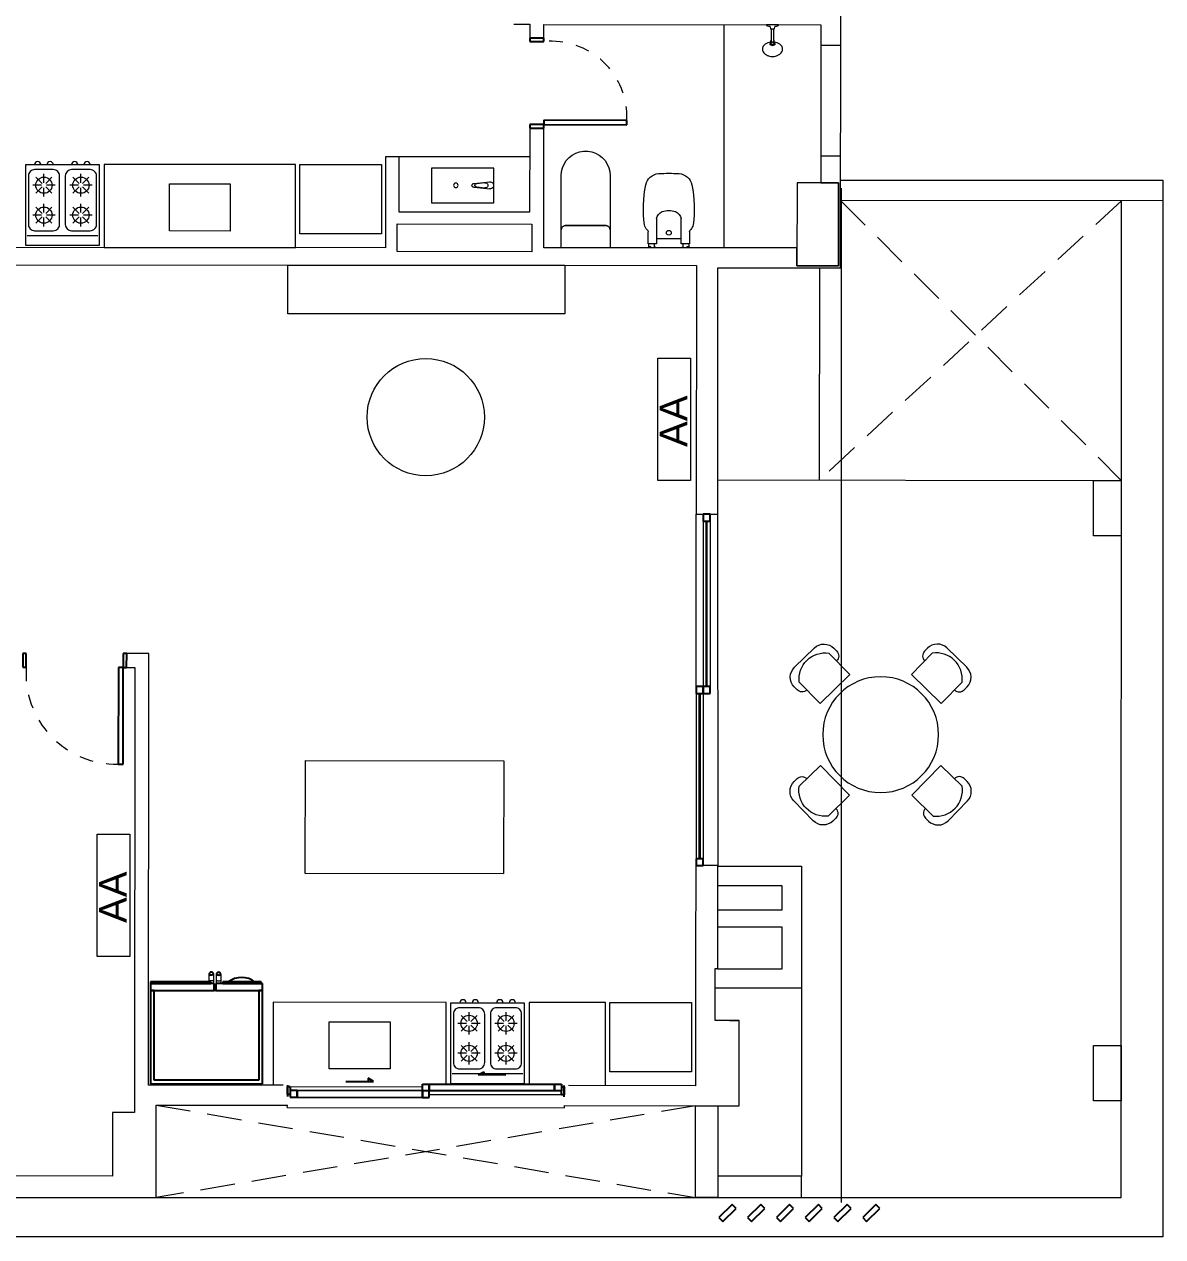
# Model space of a CAD drawing. Header units: millimetres. Extents: x 917 to 1168, y -421 to -23.
# Drawn here: x 1085.79 to 1094.01, y -266.08 to -257.32 of the extents above; entities that cross this region are included whole.
import ezdxf

# ---------------------------------------------------------------- set-up
doc = ezdxf.new("R2010")
doc.units = ezdxf.units.MM
doc.header["$LTSCALE"] = 0.1
for name, pattern in [('CONTINUA', [0]), ('HIDDEN', [0.375, 0.25, -0.125]), ('Trazo', [0.00635, 0.003175, -0.003175])]:
    doc.linetypes.add(name, pattern=pattern)
doc.layers.get('0').update_dxf_attribs({"lineweight": 5})
for name, color, linetype, lineweight in [('A-DETL-GENF', 7, 'Continuous', 5), ('A-DOOR', 7, 'Continuous', 5), ('A-GENM', 7, 'Continuous', 5), ('A-GLAZ', 7, 'Continuous', 5), ('A-GLAZ-CURT', 7, 'Continuous', 5), ('A-GLAZ-CWMG', 7, 'Continuous', 5), ('A-GLAZ-SILL', 7, 'Continuous', 5), ('A-WALL', 7, 'Continuous', 5), ('Arq-Equipamiento', 250, 'Continuous', 5), ('Lavarropa', 7, 'HIDDEN', 5), ('MUEBLES', 250, 'Continuous', 5), ('P-SANR-FIXT', 7, 'Continuous', 5)]:
    doc.layers.add(name, color=color, linetype=linetype, lineweight=lineweight)
doc.layers.add('A-DOOR-HDLN', color=5, linetype='Trazo', lineweight=5, true_color=0x0000ff)
doc.styles.get("Standard").update_dxf_attribs({"font": 'arial.ttf'})

# ---------------------------------------------------------------- blocks, each defined once
blk = doc.blocks.new('Family6 - Puerta OBLAK - Baño-2882893-1-TORRE-ARQ-PB')
at = {"layer": 'A-DOOR', "color": 8, "lineweight": 25}
for p, q in [((-0.3, 0.05), (-0.325, 0.05)), ((-0.325, 0.05), (-0.325, -0.05)), ((-0.3, -0.05), (-0.3, 0.05)), ((0.325, 0.05), (0.3, 0.05)), ((0.3, 0.05), (0.3, -0.05)), ((0.325, -0.05), (0.325, 0.05)), ((-0.325, -0.05), (-0.3, -0.05)), ((-0.2685, -0.0508), (-0.3, -0.0508)), ((-0.3, -0.0508), (-0.3, -0.6507)), ((-0.2685, -0.6507), (-0.2685, -0.0508)), ((0.3, -0.05), (0.325, -0.05)), ((-0.3, -0.6507), (-0.2685, -0.6507))]:
    blk.add_line(p, q, dxfattribs=at)
at = {"layer": 'A-DOOR-HDLN', "color": 8}
blk.add_arc((-0.2437, -0.1049), 0.5464, 267.40168, 5.68796, dxfattribs=at)
blk = doc.blocks.new('Windows_Opening-Slide_UFME_Fenetre_Coulissante_2V - 1_20 x 2_00-2724253-1-TORRE-ARQ-PB')
at = {"layer": 'A-GLAZ', "color": 8, "lineweight": 25}
for p, q in [((-0.5775, 0.1), (-0.3775, 0.1)), ((-0.4175, 0.1231), (-0.4175, 0.1)), ((-0.3775, 0.1), (-0.4175, 0.1231)), ((0.5775, 0.148), (0.3775, 0.148)), ((-1, 0.072), (-1, -0.008)), ((-1, 0.063), (-0.98, 0.063)), ((-1, 0.005), (-1, 0.063)), ((-0.98, 0.005), (-1, 0.005)), ((-0.98, 0.063), (-0.98, 0.034)), ((-0.98, 0.034), (-0.98, -0.014)), ((-0.93, 0.034), (-0.98, 0.034)), ((-0.025, 0.034), (-0.93, 0.034)), ((-0.93, 0.034), (-0.93, -0.014)), ((-0.93, -0.014), (-0.93, 0.034)), ((-0.025, 0.082), (0.025, 0.082)), ((-0.025, 0.034), (-0.025, 0.082)), ((-0.025, -0.014), (-0.025, 0.034)), ((0.025, 0.034), (-0.025, 0.034)), ((-0.025, 0.034), (-0.025, -0.014)), ((0.025, 0.034), (-0.025, 0.034)), ((0.025, 0.034), (0.025, 0.082)), ((0.025, 0.082), (0.93, 0.082)), ((0.025, 0.082), (0.025, 0.034)), ((0.025, -0.014), (0.025, 0.034)), ((0.93, 0.034), (0.025, 0.034)), ((0.93, 0.082), (0.93, 0.034)), ((0.93, 0.082), (0.98, 0.082)), ((0.93, 0.034), (0.93, 0.082)), ((0.98, 0.034), (0.93, 0.034)), ((0.98, 0.082), (0.98, 0.034)), ((0.98, 0.063), (1, 0.063)), ((0.98, 0.005), (0.98, 0.034)), ((1, 0.005), (0.98, 0.005)), ((1, -0.008), (1, 0.072)), ((1, 0.063), (1, 0.005)), ((-0.98, -0.014), (-0.93, -0.014)), ((-0.93, -0.014), (-0.025, -0.014)), ((-0.025, -0.014), (0.025, -0.014))]:
    blk.add_line(p, q, dxfattribs=at)
at = {"layer": 'A-GLAZ', "lineweight": 25}
for p, q in [((0.3775, 0.148), (0.4175, 0.1711)), ((0.4175, 0.1711), (0.4175, 0.148))]:
    blk.add_line(p, q, dxfattribs=at)
at = {"layer": 'A-GLAZ', "color": 8}
for p, q in [((-0.98, 0.063), (-0.025, 0.063)), ((0.98, 0.005), (0.025, 0.005))]:
    blk.add_line(p, q, dxfattribs=at)
at = {"layer": 'A-GLAZ-SILL', "color": 8}
for p, q in [((-1, -0.088), (-1, -0.072)), ((1, -0.072), (1, -0.088)), ((-1, -0.088), (1, -0.088))]:
    blk.add_line(p, q, dxfattribs=at)
blk = doc.blocks.new('Family5 - Puerta OPBLAK - Dormitorio-2880729-1-TORRE-ARQ-PB')
at = {"layer": 'A-DOOR', "color": 8, "lineweight": 25}
for p, q in [((-0.35, 0.05), (-0.375, 0.05)), ((-0.375, 0.05), (-0.375, -0.05)), ((-0.35, -0.05), (-0.35, 0.05)), ((0.375, 0.05), (0.35, 0.05)), ((0.35, 0.05), (0.35, -0.05)), ((0.375, -0.05), (0.375, 0.05)), ((-0.375, -0.05), (-0.35, -0.05)), ((0.35, -0.05), (0.315, -0.05)), ((0.315, -0.05), (0.315, -0.75)), ((0.35, -0.75), (0.35, -0.05)), ((0.35, -0.05), (0.375, -0.05)), ((0.315, -0.75), (0.35, -0.75))]:
    blk.add_line(p, q, dxfattribs=at)
at = {"layer": 'A-DOOR-HDLN', "color": 8}
blk.add_arc((0.3017, -0.0967), 0.6534, 175.89838, 271.16402, dxfattribs=at)
blk = doc.blocks.new('Cocina 51cm')
at = {"layer": 'MUEBLES', "color": 8}
for p, q in [((-0.255, -0.036), (0, -0.036)), ((0, -0.036), (0.255, -0.036)), ((-0.1908, -0.1273), (-0.1462, -0.1718)), ((-0.1335, -0.1035), (-0.1335, -0.1666)), ((-0.0762, -0.1273), (-0.1207, -0.1718)), ((0.0762, -0.1273), (0.1207, -0.1718)), ((0.1335, -0.1035), (0.1335, -0.1666)), ((0.1908, -0.1273), (0.1462, -0.1718)), ((-0.2145, -0.1846), (-0.1515, -0.1846)), ((-0.1462, -0.1973), (-0.1908, -0.2419)), ((-0.1335, -0.2026), (-0.1335, -0.2656)), ((-0.1207, -0.1973), (-0.0762, -0.2419)), ((-0.1154, -0.1846), (-0.0524, -0.1846)), ((0.0524, -0.1846), (0.1154, -0.1846)), ((0.1207, -0.1973), (0.0762, -0.2419)), ((0.1335, -0.2026), (0.1335, -0.2656)), ((0.1462, -0.1973), (0.1908, -0.2419)), ((0.1515, -0.1846), (0.2145, -0.1846)), ((-0.1908, -0.3433), (-0.1462, -0.3879)), ((-0.1335, -0.3196), (-0.1335, -0.3826)), ((-0.0762, -0.3433), (-0.1207, -0.3879)), ((0.0762, -0.3433), (0.1207, -0.3879)), ((0.1335, -0.3196), (0.1335, -0.3826)), ((0.1908, -0.3433), (0.1462, -0.3879)), ((-0.2145, -0.4006), (-0.1515, -0.4006)), ((-0.1462, -0.4134), (-0.1908, -0.4579)), ((-0.1335, -0.4187), (-0.1335, -0.4817)), ((-0.1207, -0.4134), (-0.0762, -0.4579)), ((-0.1154, -0.4006), (-0.0524, -0.4006)), ((0.0524, -0.4006), (0.1154, -0.4006)), ((0.1207, -0.4134), (0.0762, -0.4579)), ((0.1335, -0.4187), (0.1335, -0.4817)), ((0.1462, -0.4134), (0.1908, -0.4579)), ((0.1515, -0.4006), (0.2145, -0.4006))]:
    blk.add_line(p, q, dxfattribs=at)
blk.add_lwpolyline([(-0.265, 0.036), (0.265, 0.036), (0.265, -0.5492), (-0.265, -0.5492)], close=True, dxfattribs=at)
for points in [[(-0.201, -0.5132), (-0.0659, -0.5132, 0.414214), (-0.0209, -0.4682), (-0.0209, -0.117, 0.414214), (-0.0659, -0.072), (-0.201, -0.072, 0.414214), (-0.246, -0.117), (-0.246, -0.4682, 0.414214)], [(0.0659, -0.5132), (0.201, -0.5132, 0.414214), (0.246, -0.4682), (0.246, -0.117, 0.414214), (0.201, -0.072), (0.0659, -0.072, 0.414214), (0.0209, -0.117), (0.0209, -0.4682, 0.414214)]]:
    blk.add_lwpolyline(points, format="xyb", close=True, dxfattribs=at)
for centre in [(-0.1335, -0.1846), (0.1335, -0.1846), (-0.1335, -0.4006), (0.1335, -0.4006)]:
    blk.add_circle(centre, 0.0585, dxfattribs=at)
for centre in [(-0.1782, -0.5492), (-0.0887, -0.5492), (0.0887, -0.5492), (0.1782, -0.5492)]:
    blk.add_arc(centre, 0.0225, 180, 0, dxfattribs=at)
blk = doc.blocks.new('GE_Profile_Stainless_Steel_256_cu_ft_Side-by-Side_Refrigerator_ENERGY_STAR_7908 - GE_Profile_Stainless_Steel_256_cu_ft_Side-by-Side_Refrigerator_ENERGY_STAR_7908-2745218-2-TORRE-ARQ- PB _-2_14_')
at = {"layer": 'A-GENM', "color": 8, "lineweight": 25}
for p, q in [((-0.404, 0.4445), (-0.404, -0.2302)), ((0.404, 0.4445), (-0.404, 0.4445)), ((0.404, -0.2302), (0.404, 0.4445)), ((-0.3786, -0.2302), (-0.3786, 0.4191)), ((-0.3786, 0.4191), (0.3786, 0.4191)), ((0.3786, 0.4191), (0.3786, -0.2302)), ((-0.067, -0.2302), (-0.404, -0.2302)), ((-0.404, -0.2302), (-0.404, -0.2805)), ((-0.404, -0.2302), (-0.3786, -0.2302)), ((-0.067, -0.2805), (-0.067, -0.2302)), ((0.404, -0.2302), (-0.0543, -0.2302)), ((-0.0543, -0.2302), (-0.0543, -0.2805)), ((0.3786, -0.2302), (0.404, -0.2302)), ((0.404, -0.2805), (0.404, -0.2302)), ((-0.404, -0.2805), (-0.067, -0.2805)), ((-0.1175, -0.2805), (-0.3937, -0.2805)), ((-0.3937, -0.2805), (-0.3937, -0.2912)), ((-0.3937, -0.2912), (-0.1175, -0.2912)), ((-0.1552, -0.29), (-0.3526, -0.29)), ((-0.1175, -0.2912), (-0.1175, -0.2805)), ((-0.0543, -0.2805), (0.404, -0.2805)), ((0.404, -0.2805), (-0.0316, -0.2805)), ((-0.0316, -0.2805), (-0.0316, -0.2912)), ((-0.0316, -0.2912), (0.404, -0.2912)), ((0.404, -0.2912), (0.404, -0.2805))]:
    blk.add_line(p, q, dxfattribs=at)
at = {"layer": 'A-GENM', "color": 8}
for p, q in [((-0.0543, -0.2302), (-0.067, -0.2302)), ((-0.103, -0.3007), (-0.103, -0.2833)), ((-0.103, -0.3381), (-0.103, -0.3007)), ((-0.103, -0.3451), (-0.103, -0.3381)), ((-0.0712, -0.284), (-0.0712, -0.3014)), ((-0.0712, -0.3014), (-0.0712, -0.3391)), ((-0.0712, -0.3391), (-0.0712, -0.3462)), ((-0.0508, -0.3023), (-0.0508, -0.2849)), ((-0.0508, -0.3399), (-0.0508, -0.3023)), ((-0.0508, -0.347), (-0.0508, -0.3399)), ((-0.0191, -0.2912), (-0.0191, -0.3015)), ((-0.0191, -0.3015), (-0.0191, -0.3389)), ((-0.0191, -0.3389), (-0.0191, -0.346))]:
    blk.add_line(p, q, dxfattribs=at)
at = {"layer": 'A-GENM', "color": 8, "flags": 128}
for points in [[(-0.103, -0.3381), (-0.103, -0.3378), (-0.103, -0.3373), (-0.103, -0.3365), (-0.103, -0.3354), (-0.103, -0.3341), (-0.103, -0.3325), (-0.103, -0.3307), (-0.103, -0.3286), (-0.103, -0.3262), (-0.103, -0.3236), (-0.103, -0.3208), (-0.103, -0.3177), (-0.103, -0.3143), (-0.103, -0.3108), (-0.103, -0.307), (-0.103, -0.303), (-0.103, -0.3007)], [(-0.0191, -0.3015), (-0.0191, -0.3056), (-0.0191, -0.3096), (-0.0191, -0.3132), (-0.0191, -0.3167), (-0.0191, -0.3199), (-0.0191, -0.3229), (-0.0191, -0.3257), (-0.0191, -0.3281), (-0.0191, -0.3304), (-0.0191, -0.3324), (-0.0191, -0.3341), (-0.0191, -0.3356), (-0.0191, -0.3368), (-0.0191, -0.3377), (-0.0191, -0.3384), (-0.0191, -0.3388), (-0.0191, -0.3389)]]:
    blk.add_lwpolyline(points, dxfattribs=at)
at = {"layer": 'A-GENM', "color": 8, "lineweight": 25, "flags": 128}
for points in [[(-0.0712, -0.3462), (-0.0772, -0.3431), (-0.0836, -0.3415), (-0.0903, -0.3413), (-0.0968, -0.3425), (-0.103, -0.3451)], [(-0.103, -0.3451), (-0.1024, -0.3492), (-0.1009, -0.3529), (-0.0985, -0.3562), (-0.0953, -0.3587), (-0.0916, -0.3604), (-0.0876, -0.361), (-0.0836, -0.3606), (-0.0797, -0.3592), (-0.0764, -0.3569), (-0.0738, -0.3538), (-0.072, -0.3501), (-0.0712, -0.3462)], [(-0.0191, -0.346), (-0.0252, -0.3433), (-0.0317, -0.3421), (-0.0384, -0.3423), (-0.0449, -0.344), (-0.0508, -0.347)], [(-0.0508, -0.347), (-0.05, -0.351), (-0.0483, -0.3546), (-0.0456, -0.3577), (-0.0423, -0.36), (-0.0385, -0.3614), (-0.0344, -0.3618), (-0.0304, -0.3612), (-0.0267, -0.3595), (-0.0235, -0.357), (-0.0211, -0.3538), (-0.0196, -0.35), (-0.0191, -0.346)]]:
    blk.add_lwpolyline(points, dxfattribs=at)
at = {"layer": 'A-GENM', "color": 8, "lineweight": 25}
blk.add_arc((-0.2539, -0.1634), 0.1605, 232.06769, 307.93231, dxfattribs=at)
at = {"layer": 'A-GENM', "color": 8}
for centre, start_param, end_param in [((-0.0879, -0.302), 0.990204, 2.086934), ((-0.0341, -0.3028), 1.493351, 2.151389)]:
    blk.add_ellipse(centre, major_axis=(0.0304, 0), ratio=0.707107, start_param=start_param, end_param=end_param, dxfattribs=at)
for points in [[(-0.103, -0.3007), (-0.0991, -0.299), (-0.0915, -0.2973), (-0.0802, -0.298), (-0.074, -0.3001), (-0.0712, -0.3014)], [(-0.0508, -0.3023), (-0.0471, -0.3005), (-0.0396, -0.2984), (-0.0283, -0.2986), (-0.022, -0.3003), (-0.0191, -0.3015)]]:
    blk.add_open_spline(points, degree=3, knots=[0, 0, 0, 0, 0.4, 0.7, 1, 1, 1, 1], dxfattribs=at)
blk = doc.blocks.new('Shower-Valve_Trim-KOHLER-Alteo-K-TS45106 - 2_5 GPM_ 2BZ-Oil-Rubed Nickel-V7-2-TORRE-ARQ- PB _-2_14_')
at = {"layer": 'P-SANR-FIXT', "color": 8}
for p, q in [((2.5169, -14.2613), (2.5063, -14.3045)), ((2.5274, -14.2181), (2.5169, -14.2613)), ((2.5304, -14.2201), (2.5274, -14.2181)), ((2.5491, -14.2543), (2.5352, -14.2486)), ((2.544, -14.2785), (2.5489, -14.2585)), ((2.5489, -14.2585), (2.5496, -14.2555)), ((2.6277, -14.2778), (2.5489, -14.2585)), ((2.5063, -14.3045), (2.5099, -14.304)), ((2.5273, -14.281), (2.5422, -14.2823)), ((2.5433, -14.2816), (2.544, -14.2785)), ((2.544, -14.2785), (2.6228, -14.2978)), ((2.6228, -14.2978), (2.6275, -14.299)), ((2.6273, -14.3012), (2.6353, -14.3032)), ((2.6277, -14.2778), (2.6324, -14.2789)), ((2.6412, -14.2788), (2.6333, -14.2768)), ((2.6353, -14.3032), (2.6403, -14.3044)), ((2.6412, -14.2788), (2.6463, -14.28))]:
    blk.add_line(p, q, dxfattribs=at)
for centre, radius, start, end in [((2.5286, -14.2227), 0.00317, 6.88973, 54.99277), ((2.3096, -14.2492), 0.2237, 0.86448, 6.88973), ((2.5364, -14.2458), 0.00308, 180.86448, 247.69643), ((2.5487, -14.2552), 0.000995, 346.24425, 67.69643), ((2.7256, -14.3114), 0.0905, 131.08312, 158.8669), ((2.6544, -14.2561), 0.0206, 267.76407, 286.1675), ((2.697, -14.2785), 0.0469, 98.13329, 131.08312), ((2.696, -14.2716), 0.0399, 63.16756, 98.13329), ((2.6956, -14.2724), 0.0408, 36.25317, 63.16756), ((2.6759, -14.2869), 0.0652, 13.90573, 36.25317), ((2.6548, -14.2921), 0.0869, 359.21375, 13.90573), ((2.5094, -14.3008), 0.00318, 277.49573, 325.59877), ((2.3275, -14.1762), 0.2237, 325.59877, 331.62402), ((2.527, -14.284), 0.00308, 84.79207, 151.62402), ((2.5423, -14.2813), 0.000995, 264.79207, 346.24425), ((2.629, -14.2944), 0.00706, 209.18005, 256.24425), ((2.6316, -14.2837), 0.00706, 76.24425, 123.30845), ((2.7252, -14.3132), 0.0905, 173.6216, 201.40538), ((2.6532, -14.2979), 0.0156, 203.24425, 228.68804), ((2.6423, -14.2962), 0.00848, 256.24425, 285.40268), ((2.6846, -14.3292), 0.0469, 201.40538, 234.35521), ((2.6414, -14.2929), 0.0119, 285.40268, 336.41209), ((2.6547, -14.2917), 0.0156, 103.80047, 129.24425), ((2.6364, -14.3294), 0.0206, 46.321, 64.72443), ((2.6442, -14.2882), 0.00848, 47.08582, 76.24425), ((2.6419, -14.2907), 0.0119, 356.07641, 47.08582), ((2.639, -14.2912), 0.0148, 333.96033, 346.24425), ((2.639, -14.2912), 0.0148, 346.24425, 358.52817), ((2.6697, -14.312), 0.0652, 296.23533, 318.58277), ((2.6535, -14.2977), 0.0869, 318.58277, 333.27475), ((2.642, -14.2919), 0.0998, 333.27475, 346.24425), ((2.642, -14.2919), 0.0998, 346.24425, 359.21375), ((2.6805, -14.3348), 0.0399, 234.35521, 269.32094), ((2.6805, -14.334), 0.0408, 269.32094, 296.23533)]:
    blk.add_arc(centre, radius, start, end, dxfattribs=at)
for centre, major_axis, start_param, end_param in [((2.6499, -14.2938), (0.0042, 0.0171), 4.712389, 6.53655), ((2.63, -14.289), (0.0025, 0.01), 3.141593, 4.712389), ((2.63, -14.289), (0.0025, 0.01), 4.712389, 6.283185), ((2.6499, -14.2938), (0.0042, 0.0171), 2.888228, 4.712389), ((2.6499, -14.2938), (0.00241, 0.00985), 3.041039, 4.712389), ((2.6499, -14.2938), (0.00241, 0.00985), 4.712389, 6.383739)]:
    blk.add_ellipse(centre, major_axis=major_axis, ratio=0.707107, start_param=start_param, end_param=end_param, dxfattribs=at)
for points in [[(2.6393, -14.2912), (2.6389, -14.2927), (2.6378, -14.2956), (2.6351, -14.2992), (2.632, -14.301), (2.6293, -14.3015), (2.628, -14.3014), (2.6273, -14.3012)], [(2.6393, -14.2912), (2.6397, -14.2897), (2.64, -14.2867), (2.6392, -14.2823), (2.6374, -14.2792), (2.6352, -14.2775), (2.634, -14.277), (2.6333, -14.2768)]]:
    blk.add_open_spline(points, degree=3, knots=[1.570796, 1.570796, 1.570796, 1.570796, 1.963495, 2.356194, 2.748894, 2.945243, 3.141593, 3.141593, 3.141593, 3.141593], dxfattribs=at)
blk = doc.blocks.new('Sanitary_Toilets_Ceramica-Catalano_Zero-70-One-Piece-Close-Coupled-Syphonic - Default-V1-2-TORRE-ARQ- PB _-2_14_')
at = {"layer": 'A-DETL-GENF', "color": 8}
for p, q in [((0.0444, 0.177), (0.0015, 0.177)), ((0.0887, 0.177), (0.0444, 0.177)), ((0.1331, 0.177), (0.0887, 0.177)), ((0.1331, 0.177), (0.1423, 0.1755)), ((0.524, 0.177), (0.1331, 0.177)), ((0.1423, 0.1755), (0.1331, 0.177)), ((0.1423, 0.1755), (0.1507, 0.1713)), ((0.1507, 0.1713), (0.1423, 0.1755)), ((0.5531, 0.1746), (0.524, 0.177)), ((0.1507, 0.1713), (0.1573, 0.1646)), ((0.1573, 0.1646), (0.1507, 0.1713)), ((0.1573, 0.1646), (0.1616, 0.1563)), ((0.1616, 0.1563), (0.1573, 0.1646)), ((0.1616, 0.1563), (0.1631, 0.147)), ((0.1631, 0.147), (0.1616, 0.1563)), ((0.1631, 0.147), (0.1631, -0.147)), ((0.1631, 0.098), (0.1631, 0.147)), ((0.1631, 0.049), (0.1631, 0.098)), ((0.5815, 0.1674), (0.5531, 0.1746)), ((0.6082, 0.1557), (0.5815, 0.1674)), ((0.6327, 0.1397), (0.6082, 0.1557)), ((0.6542, 0.1199), (0.6327, 0.1397)), ((0.6722, 0.0968), (0.6542, 0.1199)), ((0.6861, 0.0711), (0.6722, 0.0968)), ((0.1631, 0), (0.1631, 0.049)), ((0.6956, 0.0435), (0.6861, 0.0711)), ((0.7004, 0.0146), (0.6956, 0.0435)), ((0.7004, -0.0146), (0.7004, 0.0146)), ((0.1631, -0.049), (0.1631, 0)), ((0.1631, -0.098), (0.1631, -0.049)), ((0.6722, -0.0968), (0.6861, -0.0711)), ((0.6861, -0.0711), (0.6956, -0.0435)), ((0.6956, -0.0435), (0.7004, -0.0146)), ((0.1507, -0.1713), (0.1423, -0.1755)), ((0.1423, -0.1755), (0.1507, -0.1713)), ((0.1573, -0.1646), (0.1507, -0.1713)), ((0.1507, -0.1713), (0.1573, -0.1646)), ((0.1616, -0.1563), (0.1573, -0.1646)), ((0.1573, -0.1646), (0.1616, -0.1563)), ((0.1631, -0.147), (0.1616, -0.1563)), ((0.1616, -0.1563), (0.1631, -0.147)), ((0.1631, -0.147), (0.1631, -0.098)), ((0.524, -0.177), (0.5531, -0.1746)), ((0.5531, -0.1746), (0.5815, -0.1674)), ((0.5815, -0.1674), (0.6082, -0.1557)), ((0.6082, -0.1557), (0.6327, -0.1397)), ((0.6327, -0.1397), (0.6542, -0.1199)), ((0.6542, -0.1199), (0.6722, -0.0968)), ((0.0015, -0.177), (0.0444, -0.177)), ((0.0444, -0.177), (0.0887, -0.177)), ((0.0887, -0.177), (0.1331, -0.177)), ((0.1423, -0.1755), (0.1331, -0.177)), ((0.1331, -0.177), (0.1423, -0.1755)), ((0.1331, -0.177), (0.524, -0.177))]:
    blk.add_line(p, q, dxfattribs=at)
blk = doc.blocks.new('Vitreous china bidet _ Debba _ Roca _ 355994xx0 - White - Debba- Roca-2705266-2-TORRE-ARQ- PB _-2_14_')
at = {"layer": 'P-SANR-FIXT', "color": 8}
for p, q in [((0.0357, 0.0802), (0.0357, 0.2622)), ((0.2143, 0.2622), (0.2143, 0.0802)), ((-0.0236, 0.1689), (-0.0236, 0.0802)), ((0.0357, 0.1159), (0.2143, 0.1159)), ((0.2736, 0.0802), (0.2738, 0.1687)), ((-0.0236, 0.0802), (-0.0194, 0.0802)), ((-0.0194, 0.0802), (-0.0194, 0.0596)), ((-0.0194, 0.0802), (0.0221, 0.0802)), ((-0.0194, 0.0596), (-0.006, 0.0596)), ((-0.006, 0.0596), (-0.006, 0.0508)), ((0.0221, 0.0802), (0.0357, 0.0802)), ((0.0221, 0.0596), (0.0221, 0.0802)), ((0.026, 0.0596), (0.0221, 0.0596)), ((0.026, 0.0508), (0.026, 0.0596)), ((0.2143, 0.0802), (0.2279, 0.0802)), ((0.224, 0.0596), (0.2279, 0.0596)), ((0.224, 0.0508), (0.224, 0.0596)), ((0.2279, 0.0802), (0.2694, 0.0802)), ((0.2279, 0.0596), (0.2279, 0.0802)), ((0.256, 0.0508), (0.256, 0.0596)), ((0.256, 0.0596), (0.2694, 0.0596)), ((0.2694, 0.0596), (0.2694, 0.0802)), ((0.2694, 0.0802), (0.2736, 0.0802))]:
    blk.add_line(p, q, dxfattribs=at)
for centre, radius, start, end in [((0.0575, 0.4868), 0.1013, 93.86915, 168.75559), ((0.125, -0.5106), 1.1009, 86.13085, 93.86915), ((0.1925, 0.4868), 0.1013, 11.24441, 86.13085), ((0.8089, 0.3374), 0.8673, 168.75559, 187.87391), ((-0.5589, 0.3374), 0.8673, 352.12609, 11.24441), ((0.1, 0.2529), 0.0649, 110.16908, 171.83092), ((0.1293, 0.1353), 0.1859, 91.32885, 106.15101), ((0.1207, 0.1353), 0.1859, 73.84899, 88.67115), ((0.15, 0.2529), 0.0649, 8.16908, 69.83092), ((0.0086, 0.2267), 0.0594, 187.87391, 225.1331), ((-0.0411, 0.1689), 0.0175, 0, 63.70008), ((0.125, 0.1608), 0.0175, 0, 180), ((0.2904, 0.1686), 0.0167, 126.27151, 179.72849), ((0.2414, 0.2267), 0.0594, 311.25476, 352.12609), ((0.125, 0.1608), 0.0175, 180, 0)]:
    blk.add_arc(centre, radius, start, end, dxfattribs=at)
blk = doc.blocks.new('mesad')
at = {"layer": 'MUEBLES'}
for points in [[(-0.3235, 0.533), (-0.3235, 0.533, 0.414214), (-0.3245, 0.6037), (-0.3454, 0.6241, 0.414214), (-0.4868, 0.6222), (-0.6263, 0.4788, 0.414214), (-0.6244, 0.3374), (-0.6035, 0.3171, 0.414214), (-0.5328, 0.318), (-0.5328, 0.318)], [(0.3235, 0.533), (0.3235, 0.533, -0.414214), (0.3245, 0.6037), (0.3454, 0.6241, -0.414214), (0.4868, 0.6222), (0.6263, 0.4788, -0.414214), (0.6244, 0.3374), (0.6035, 0.3171, -0.414214), (0.5328, 0.318), (0.5328, 0.318)], [(-0.533, -0.3235), (-0.533, -0.3235, 0.414214), (-0.6037, -0.3245), (-0.6241, -0.3454, 0.414214), (-0.6222, -0.4868), (-0.4788, -0.6263, 0.414214), (-0.3374, -0.6244), (-0.3171, -0.6035, 0.414214), (-0.318, -0.5328), (-0.318, -0.5328)], [(0.533, -0.3235), (0.533, -0.3235, -0.414214), (0.6037, -0.3245), (0.6241, -0.3454, -0.414214), (0.6222, -0.4868), (0.4788, -0.6263, -0.414214), (0.3374, -0.6244), (0.3171, -0.6035, -0.414214), (0.318, -0.5328), (0.318, -0.5328)]]:
    blk.add_lwpolyline(points, format="xyb", dxfattribs=at)
for points in [[(-0.5893, 0.3731), (-0.4344, 0.2223), (-0.2251, 0.4372), (-0.3801, 0.5881, 0.490132)], [(0.5893, 0.3731), (0.4344, 0.2223), (0.2251, 0.4372), (0.3801, 0.5881, -0.490132)], [(-0.3731, -0.5893), (-0.2223, -0.4344), (-0.4372, -0.2251), (-0.5881, -0.3801, 0.490132)], [(0.3731, -0.5893), (0.2223, -0.4344), (0.4372, -0.2251), (0.5881, -0.3801, -0.490132)]]:
    blk.add_lwpolyline(points, format="xyb", close=True, dxfattribs=at)
at = {"layer": 'MUEBLES', "ltscale": 1e-05}
blk.add_circle((0, 0), 0.4185, dxfattribs=at)
blk = doc.blocks.new('Bacha 45x25cm')
at = {"layer": 'MUEBLES', "color": 8}
for p, q in [((0.1116, 0.1456), (0.0994, 0.0278)), ((0.1062, 0.0625), (0.1134, 0.1271)), ((0.1367, 0.1258), (0.1438, 0.0625)), ((0.1384, 0.1456), (0.1506, 0.0278))]:
    blk.add_line(p, q, dxfattribs=at)
blk.add_lwpolyline([(0, 0.45), (0.25, 0.45), (0.25, 0), (0, 0)], close=True, dxfattribs=at)
blk.add_circle((0.125, 0.275), 0.0166, dxfattribs=at)
for centre, radius, start, end in [((0.125, 0.1456), 0.0134, 0, 180), ((0.125, 0.1258), 0.0117, 360, 173.64144), ((0.125, 0.0278), 0.0256, 168.17214, 11.82786), ((0.125, 0.0625), 0.0188, 167.28289, 12.84679)]:
    blk.add_arc(centre, radius, start, end, dxfattribs=at)
blk = doc.blocks.new('Panel de sistema - Acristalado-1102633-TORRE1-1 PISO')
at = {"layer": 'A-GLAZ-CURT', "lineweight": 18}
for p, q in [((0.5973, 0.005), (-0.5973, 0.005)), ((-0.5973, 0.005), (-0.5973, -0.005)), ((0.5973, -0.005), (0.5973, 0.005)), ((-0.5973, -0.005), (0.5973, -0.005))]:
    blk.add_line(p, q, dxfattribs=at)
blk = doc.blocks.new('Montante rectangular - 50x50-1102634-TORRE1-1 PISO')
at = {"layer": 'A-GLAZ-CWMG', "lineweight": 25}
for p, q in [((0, 0.025), (-0.05, 0.025)), ((-0.05, 0.025), (-0.05, -0.025)), ((0, -0.025), (0, 0.025)), ((-0.05, -0.025), (0, -0.025))]:
    blk.add_line(p, q, dxfattribs=at)
blk = doc.blocks.new('Montante rectangular - 50x50-1102635-TORRE1-1 PISO')
at = {"layer": 'A-GLAZ-CWMG', "lineweight": 25}
for p, q in [((-0.05, 0.025), (0, 0.025)), ((-0.05, -0.025), (-0.05, 0.025)), ((0, 0.025), (0, -0.025)), ((0, -0.025), (-0.05, -0.025))]:
    blk.add_line(p, q, dxfattribs=at)
blk = doc.blocks.new('Montante rectangular - 50x50-1088808-TORRE1-1 PISO')
at = {"layer": 'A-GLAZ-CWMG'}
for p, q in [((17.9027, 2.1642), (17.9027, 0.9696)), ((17.9527, 2.1642), (17.9527, 0.9696))]:
    blk.add_line(p, q, dxfattribs=at)
blk = doc.blocks.new('Montante rectangular - 4x15 a 45_-1095820-TORRE1-1 PISO')
at = {"layer": 'A-GLAZ-CWMG', "lineweight": 25}
for p, q in [((-0.0619, 0.0336), (-0.0336, 0.0619)), ((0.0336, -0.0619), (-0.0619, 0.0336)), ((-0.0336, 0.0619), (0.0619, -0.0336)), ((0.0619, -0.0336), (0.0336, -0.0619))]:
    blk.add_line(p, q, dxfattribs=at)
blk = doc.blocks.new('T1-2 A 4P-2020')
at = {"color": 8, "lineweight": 5}
for p, q in [((4124.4978, 1308.9634), (4124.5037, 1314.8483)), ((4122.1374, 1310.7238), (4122.2541, 1310.7236)), ((4122.2541, 1310.7236), (4122.254, 1310.6236)), ((4122.3555, 1310.6235), (4122.3556, 1310.722)), ((4122.3556, 1310.722), (4124.3556, 1310.72)), ((4123.656, 1310.72), (4123.656, 1309.1075)), ((4124.3556, 1310.72), (4124.3545, 1309.5785)), ((4122.254, 1310.6236), (4122.2548, 1310.6236)), ((4122.3548, 1310.6235), (4122.3555, 1310.6235)), ((4124.3555, 1310.573), (4124.4995, 1310.5728)), ((4122.2534, 1309.9736), (4122.2527, 1309.3656)), ((4122.2541, 1309.9736), (4122.2534, 1309.9736)), ((4122.354, 1309.1095), (4122.3549, 1309.9735)), ((4122.3549, 1309.9735), (4122.3541, 1309.9735)), ((4122.3549, 1309.9985), (4122.3549, 1309.9735)), ((4121.2114, 1309.7667), (4121.211, 1309.3667)), ((4121.3114, 1309.7666), (4121.2114, 1309.7667)), ((4121.311, 1309.3666), (4121.3114, 1309.7666)), ((4122.2531, 1309.7656), (4121.3114, 1309.7666)), ((4124.3555, 1309.773), (4124.4995, 1309.7728)), ((4119.1815, 1309.7112), (4119.1809, 1309.1112)), ((4120.5614, 1309.7098), (4119.1815, 1309.7112)), ((4120.5608, 1309.1098), (4120.5614, 1309.7098)), ((4119.651, 1309.2307), (4119.6513, 1309.5707)), ((4119.6513, 1309.5707), (4120.0913, 1309.5703)), ((4120.0913, 1309.5703), (4120.091, 1309.2303)), ((4124.1835, 1309.5787), (4124.1829, 1308.9787)), ((4124.4835, 1309.5784), (4124.1835, 1309.5787)), ((4124.3545, 1309.5785), (4124.4835, 1309.5784)), ((4124.4835, 1309.5784), (4124.4829, 1308.9784)), ((4124.4829, 1308.9784), (4124.4835, 1309.5784)), ((4121.211, 1309.3667), (4121.2108, 1309.1092)), ((4122.2527, 1309.3656), (4121.311, 1309.3666)), ((4120.091, 1309.2303), (4119.651, 1309.2307)), ((4121.2957, 1309.0816), (4121.2959, 1309.2816)), ((4121.2959, 1309.2816), (4122.2677, 1309.2806)), ((4122.2677, 1309.2806), (4122.2675, 1309.0806)), ((4121.2108, 1309.1092), (4117.6552, 1309.1127)), ((4119.1809, 1309.1112), (4120.5608, 1309.1098)), ((4122.2675, 1309.0806), (4121.2957, 1309.0816)), ((4123.4566, 1309.1084), (4122.354, 1309.1095)), ((4124.183, 1309.1077), (4123.4566, 1309.1084)), ((4124.1829, 1308.9787), (4124.183, 1309.1077)), ((4117.6551, 1308.9877), (4121.2106, 1308.9842)), ((4121.2106, 1308.9842), (4122.2674, 1308.9831)), ((4122.2674, 1308.9831), (4123.4565, 1308.9819)), ((4123.4565, 1308.9819), (4123.4554, 1307.1853)), ((4123.6108, 1307.1853), (4123.6125, 1308.9643)), ((4123.6125, 1308.9643), (4124.4978, 1308.9634)), ((4124.1829, 1308.9787), (4124.4829, 1308.9784)), ((4124.4829, 1308.9784), (4124.1829, 1308.9787)), ((4119.503, 1306.1782), (4119.343, 1306.1784)), ((4119.4998, 1303.0602), (4119.503, 1306.1782)), ((4119.3429, 1306.0784), (4119.4029, 1306.0783)), ((4119.4029, 1306.0783), (4119.3996, 1302.8628)), ((4120.6321, 1305.4065), (4120.6305, 1304.5926)), ((4120.6321, 1305.4065), (4122.0663, 1305.4036)), ((4122.0663, 1305.4036), (4122.0646, 1304.5897)), ((4120.6304, 1304.5926), (4122.0646, 1304.5897)), ((4123.4522, 1304.646), (4123.4515, 1303.9873)), ((4123.6125, 1303.9021), (4123.6125, 1304.646)), ((4123.4515, 1303.9873), (4123.4506, 1303.0563)), ((4123.5921, 1303.5271), (4123.5924, 1303.9021)), ((4123.5924, 1303.9021), (4123.6125, 1303.9021)), ((4120.4004, 1303.6593), (4120.3998, 1303.0593)), ((4121.6504, 1303.6581), (4120.4004, 1303.6593)), ((4121.6498, 1303.0681), (4121.6504, 1303.6581)), ((4122.2504, 1303.6575), (4122.2498, 1303.0675)), ((4122.8004, 1303.6569), (4122.2504, 1303.6575)), ((4122.7998, 1303.0569), (4122.8004, 1303.6569)), ((4120.805, 1303.1789), (4120.8053, 1303.5189)), ((4120.8053, 1303.5189), (4121.2453, 1303.5185)), ((4121.2453, 1303.5185), (4121.245, 1303.1785)), ((4123.7666, 1303.527), (4123.5921, 1303.5271)), ((4123.6966, 1303.5271), (4123.7666, 1303.5269)), ((4123.766, 1302.912), (4123.7666, 1303.527)), ((4121.245, 1303.1785), (4120.805, 1303.1789)), ((4120.4732, 1303.0593), (4119.4998, 1303.0602)), ((4123.4506, 1303.0563), (4122.5332, 1303.0572)), ((4119.555, 1302.2477), (4119.5557, 1302.9162)), ((4119.5557, 1302.9162), (4120.5031, 1302.9152)), ((4122.5031, 1302.9132), (4123.5915, 1302.9121)), ((4123.5915, 1302.9121), (4123.766, 1302.912)), ((4119.2406, 1302.863), (4119.2402, 1302.404)), ((4119.3996, 1302.8628), (4119.2406, 1302.863)), ((4119.2402, 1302.404), (4118.4326, 1302.4048)), ((4118.4024, 1302.2488), (4119.555, 1302.2477))]:
    blk.add_line(p, q, dxfattribs=at)
at = {"color": 8, "linetype": 'HIDDEN', "lineweight": 5, "ltscale": 10}
for p, q in [((4126.5253, 1309.4481), (4124.3441, 1307.4311)), ((4124.4983, 1309.4501), (4126.5243, 1307.4292)), ((4123.4505, 1302.9119), (4119.555, 1302.2477)), ((4119.5557, 1302.9162), (4123.4505, 1302.2477))]:
    blk.add_line(p, q, dxfattribs=at)
at = {"color": 8}
for p, q in [((4126.5243, 1302.2477), (4126.5253, 1309.4481)), ((4124.3455, 1308.9641), (4124.3441, 1307.4311)), ((4123.6109, 1307.4318), (4126.3243, 1307.4292)), ((4123.4554, 1307.1853), (4123.6108, 1307.1853)), ((4123.4554, 1305.9407), (4123.4554, 1307.1853)), ((4123.6082, 1307.1853), (4123.6125, 1304.646)), ((4123.6125, 1304.646), (4123.4554, 1304.646)), ((4124.2158, 1303.7613), (4124.2158, 1302.4027)), ((4119.555, 1302.2477), (4126.5243, 1302.2477))]:
    blk.add_line(p, q, dxfattribs=at)
for points in [[(4124.4985, 1309.5978), (4126.8243, 1309.5978), (4126.8243, 1309.4478), (4124.4983, 1309.4501)], [(4126.8243, 1309.4478), (4126.8243, 1301.9653), (4115.5998, 1301.9653)], [(4126.3243, 1307.0292), (4126.3243, 1307.4292), (4126.5243, 1307.4292), (4126.5243, 1307.0292), (4126.3243, 1307.0292)], [(4123.6102, 1304.6413), (4124.2158, 1304.6413), (4124.2158, 1303.7613), (4123.5923, 1303.7613)], [(4126.3243, 1302.946), (4126.3243, 1303.346), (4126.5243, 1303.346), (4126.5243, 1302.946), (4126.3243, 1302.946)], [(4124.2159, 1302.2477), (4124.2159, 1302.4027), (4123.6159, 1302.4027)]]:
    blk.add_lwpolyline(points, dxfattribs=at)
at = {"color": 8, "lineweight": 5}
blk.add_lwpolyline([(4120.5068, 1308.9829), (4122.5068, 1308.9829), (4122.5068, 1308.6329), (4120.5068, 1308.6329), (4120.5068, 1308.9829)], dxfattribs=at)
at = {"color": 8}
for points in [[(4124.0758, 1304.5013), (4123.6101, 1304.5013), (4123.6101, 1304.3263), (4124.0758, 1304.3263)], [(4124.0758, 1304.2013), (4123.6099, 1304.2013), (4123.6099, 1303.9013), (4124.0758, 1303.9013)], [(4123.4505, 1302.9119), (4123.6105, 1302.9119), (4123.6105, 1302.2477), (4123.4505, 1302.2477)]]:
    blk.add_lwpolyline(points, close=True, dxfattribs=at)
at = {"color": 8, "lineweight": 5}
blk.add_circle((4121.5025, 1307.8859), 0.4233, dxfattribs=at)
at = {"layer": 'Lavarropa', "color": 8, "linetype": 'CONTINUA', "lineweight": 13}
for points in [[(4120.5925, 1309.7098), (4121.1825, 1309.7098), (4121.1825, 1309.2098), (4120.5925, 1309.2098)], [(4122.8316, 1303.6569), (4123.4216, 1303.6569), (4123.4216, 1303.1569), (4122.8316, 1303.1569)]]:
    blk.add_lwpolyline(points, close=True, dxfattribs=at)
at = {"color": 8, "lineweight": 5}
for name, p, rotation in [('Shower-Valve_Trim-KOHLER-Alteo-K-TS45106 - 2_5 GPM_ 2BZ-Oil-Rubed Nickel-V7-2-TORRE-ARQ- PB _-2_14_', (4137.2602, 1316.5558), 283.7557496523173), ('Family6 - Puerta OBLAK - Baño-2882893-1-TORRE-ARQ-PB', (4122.3044, 1310.2986), 89.94270428824395), ('Cocina 51cm', (4118.8789, 1309.1605), 180.0000005719432), ('Family5 - Puerta OPBLAK - Dormitorio-2880729-1-TORRE-ARQ-PB', (4118.9679, 1306.1288), 359.942704280388), ('GE_Profile_Stainless_Steel_256_cu_ft_Side-by-Side_Refrigerator_ENERGY_STAR_7908 - GE_Profile_Stainless_Steel_256_cu_ft_Side-by-Side_Refrigerator_ENERGY_STAR_7908-2745218-2-TORRE-ARQ- PB _-2_14_', (4119.9193, 1303.5146), 180), ('Cocina 51cm', (4121.9489, 1303.1061), 180.0000005719432), ('Windows_Opening-Slide_UFME_Fenetre_Coulissante_2V - 1_20 x 2_00-2724253-1-TORRE-ARQ-PB', (4121.5031, 1302.9862), 359.9427042803882)]:
    blk.add_blockref(name, p, dxfattribs=dict(at, rotation=rotation))
at = {"color": 8, "lineweight": 5, "xscale": -1}
for name, p, rotation in [('Sanitary_Toilets_Ceramica-Catalano_Zero-70-One-Piece-Close-Coupled-Syphonic - Default-V1-2-TORRE-ARQ- PB _-2_14_', (4122.6572, 1309.106), 270.0000000457745), ('Bacha 45x25cm', (4121.995, 1309.685), 90.00000028208164), ('mesad', (4124.7874, 1305.5922), 180)]:
    blk.add_blockref(name, p, dxfattribs=dict(at, rotation=rotation))
blk.add_blockref('Vitreous china bidet _ Debba _ Roca _ 355994xx0 - White - Debba- Roca-2705266-2-TORRE-ARQ- PB _-2_14_', (4123.3828, 1309.0568), dxfattribs=at)
at = {"color": 8, "extrusion": (0, 0, -1)}
for name, p, rotation in [('Montante rectangular - 50x50-1102635-TORRE1-1 PISO', (-4123.5304, 1307.1853), 90), ('Montante rectangular - 50x50-1102635-TORRE1-1 PISO', (-4123.4804, 1305.9407), 90), ('Montante rectangular - 4x15 a 45_-1095820-TORRE1-1 PISO', (-4123.681, 1302.137), 180), ('Montante rectangular - 4x15 a 45_-1095820-TORRE1-1 PISO', (-4123.8888, 1302.137), 180), ('Montante rectangular - 4x15 a 45_-1095820-TORRE1-1 PISO', (-4124.0966, 1302.137), 180), ('Montante rectangular - 4x15 a 45_-1095820-TORRE1-1 PISO', (-4124.3043, 1302.137), 180), ('Montante rectangular - 4x15 a 45_-1095820-TORRE1-1 PISO', (-4124.5121, 1302.137), 180), ('Montante rectangular - 4x15 a 45_-1095820-TORRE1-1 PISO', (-4124.7199, 1302.137), 180)]:
    blk.add_blockref(name, p, dxfattribs=dict(at, rotation=rotation))
at = {"color": 8}
for p in [(4105.6028, 1304.9711), (4105.5528, 1303.7264)]:
    blk.add_blockref('Montante rectangular - 50x50-1088808-TORRE1-1 PISO', p, dxfattribs=at)
for name, p, rotation in [('Panel de sistema - Acristalado-1102633-TORRE1-1 PISO', (4123.5304, 1306.538), 90), ('Panel de sistema - Acristalado-1102633-TORRE1-1 PISO', (4123.4804, 1305.2934), 90), ('Montante rectangular - 50x50-1102634-TORRE1-1 PISO', (4123.5304, 1305.8907), 270), ('Montante rectangular - 50x50-1102634-TORRE1-1 PISO', (4123.4804, 1304.646), 270)]:
    blk.add_blockref(name, p, dxfattribs=dict(at, rotation=rotation))

msp = doc.modelspace()

# ---------------------------------------------------------------- linework, layer by layer
at = {"layer": 'A-WALL', "color": 8, "lineweight": 5}
msp.add_line((1091.6933, -265.8314), (1091.6933, -258.504), dxfattribs=at)
at = {"layer": 'Arq-Equipamiento', "color": 8, "linetype": 'CONTINUA', "lineweight": 13}
for points in [[(1090.3677, -259.7306), (1090.6042, -259.7306), (1090.6042, -260.6155), (1090.3677, -260.6155)], [(1086.3196, -263.169), (1086.5561, -263.169), (1086.5561, -264.0539), (1086.3196, -264.0539)]]:
    msp.add_lwpolyline(points, close=True, dxfattribs=at)

# ---------------------------------------------------------------- block references
at = {"color": 2}
msp.add_blockref('T1-2 A 4P-2020', (-3032.8104, -1568.0431), dxfattribs=at)

# ---------------------------------------------------------------- texts
at = {"color": 8, "char_height": 0.2, "attachment_point": 1, "rotation": 90}
for insert in [(1090.3817, -260.3731), (1086.3336, -263.8115)]:
    msp.add_mtext_dynamic_manual_height_columns('AA', width=1, gutter_width=12.5, heights=[0], dxfattribs=dict(at, insert=insert))

doc.saveas('drawing.dxf')
